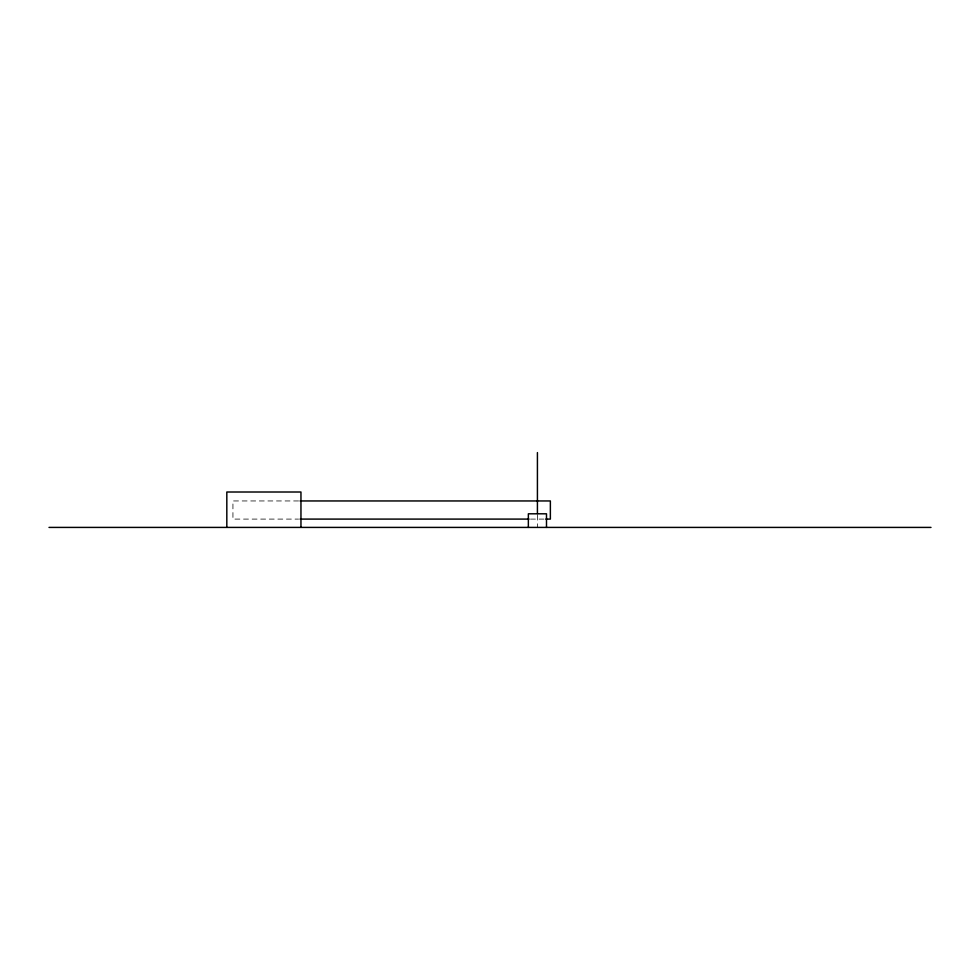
<?xml version="1.0" encoding="UTF-8"?>
<svg xmlns="http://www.w3.org/2000/svg" width="980" height="980" viewBox="0 0 980 980"><rect width="100%" height="100%" fill="white"/><g stroke="black" fill="none" stroke-linecap="round" stroke-linejoin="round"><path stroke-width="0.73" stroke-dasharray="4.9 3.68" d="M298.557 500.952L232.934 500.952L232.934 519.094L298.557 519.094M530.523 519.094L545.787 519.094M537.42 515.198L537.42 527.412"/><path stroke-width="1.47" d="M300.088 500.952L550.368 500.952L550.368 519.094L545.787 519.094M300.088 519.094L529.004 519.094M49 527.412L931 527.412M546.497 527.412L546.497 513.802L528.355 513.802L528.355 527.412M537.42 452.589L537.42 513.667M300.958 526.603L300.958 492.009L226.821 492.009L226.821 526.603"/></g></svg>
